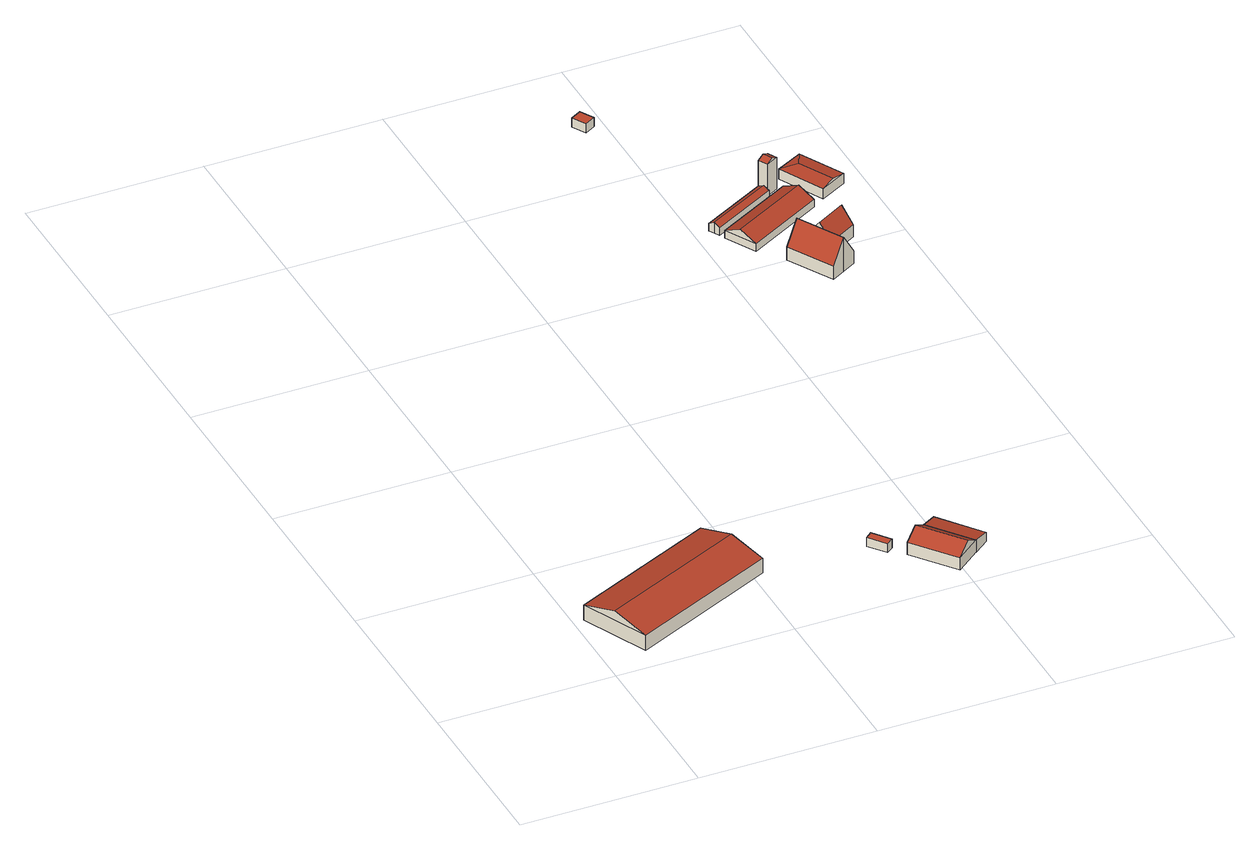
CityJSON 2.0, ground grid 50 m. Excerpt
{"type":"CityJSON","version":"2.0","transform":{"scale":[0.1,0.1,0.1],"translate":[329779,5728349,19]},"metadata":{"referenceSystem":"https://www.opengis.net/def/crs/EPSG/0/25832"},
"CityObjects":{
"building1":{"type":"Building","attributes":{"Geometrietyp2DReferenz":"3000","Gemeindeschluessel":"05170048","function":"31001_2728","roofType":"3100","measuredHeight":7.4},"geometry":[{"type":"Solid","lod":"2","boundaries":[[[[0,1,2,3]],[[4,5,1,0]],[[6,7,5,4]],[[3,2,7,6]],[[0,8,4]],[[6,9,3]],[[3,9,8,0]],[[4,8,9,6]],[[1,5,7,2]]]],"semantics":{"surfaces":[{"type":"WallSurface"},{"type":"RoofSurface"},{"type":"GroundSurface"}],"values":[[0,0,0,0,0,0,1,1,2]]}}]},
"building2":{"type":"Building","attributes":{"Geometrietyp2DReferenz":"3000","Gemeindeschluessel":"05170048","function":"31001_3212","roofType":"1000","measuredHeight":2.7},"geometry":[{"type":"Solid","lod":"2","boundaries":[[[[10,11,12,13]],[[14,15,11,10]],[[16,17,15,14]],[[13,12,17,16]],[[14,10,13,16]],[[11,15,17,12]]]],"semantics":{"surfaces":[{"type":"WallSurface"},{"type":"RoofSurface"},{"type":"GroundSurface"}],"values":[[0,0,0,0,1,2]]}}]},
"building3":{"type":"Building","attributes":{"Geometrietyp2DReferenz":"3000","Gemeindeschluessel":"05170048","function":"31001_3062","roofType":"3100","measuredHeight":6.45},"geometry":[{"type":"Solid","lod":"2","boundaries":[[[[18,19,20,21]],[[22,23,19,18]],[[24,25,23,22]],[[21,20,25,24]],[[18,26,22]],[[24,27,21]],[[21,27,26,18]],[[22,26,27,24]],[[19,23,25,20]]]],"semantics":{"surfaces":[{"type":"WallSurface"},{"type":"RoofSurface"},{"type":"GroundSurface"}],"values":[[0,0,0,0,0,0,1,1,2]]}}]},
"building4":{"type":"Building","attributes":{"Geometrietyp2DReferenz":"3000","Gemeindeschluessel":"05170048","function":"51009_1610","roofType":"2100","measuredHeight":3.9},"geometry":[{"type":"Solid","lod":"2","boundaries":[[[[28,29,30,21]],[[31,32,29,28]],[[18,33,32,31]],[[21,30,33,18]],[[31,28,21,18]],[[29,32,33,30]]]],"semantics":{"surfaces":[{"type":"WallSurface"},{"type":"RoofSurface"},{"type":"GroundSurface"}],"values":[[0,0,0,0,1,2]]}}]},
"building5":{"type":"Building","attributes":{"Geometrietyp2DReferenz":"3000","Gemeindeschluessel":"05170048","function":"31001_2740","roofType":"3100","measuredHeight":3.22},"address":[{"country":"Germany","locality":"Wesel","thoroughfareNumber":"1","thoroughfareName":"Am Homberg"}],"geometry":[{"type":"Solid","lod":"2","boundaries":[[[[34,35,36,37]],[[38,39,35,34]],[[40,41,39,38]],[[42,43,41,40]],[[44,45,43,42]],[[46,47,45,44]],[[37,36,47,46]],[[38,34,37,40]],[[46,44,42,40,37]],[[35,39,41,43,45,47,36]]]],"semantics":{"surfaces":[{"type":"WallSurface"},{"type":"RoofSurface"},{"type":"GroundSurface"}],"values":[[0,0,0,0,0,0,0,1,1,2]]}}]},
"building6":{"type":"Building","attributes":{"Geometrietyp2DReferenz":"3000","Gemeindeschluessel":"05170048","function":"31001_2512","roofType":"1000","measuredHeight":2.73},"address":[{"country":"Germany","locality":"Wesel","thoroughfareNumber":"1","thoroughfareName":"Am Homberg"}],"geometry":[{"type":"Solid","lod":"2","boundaries":[[[[48,49,50,51]],[[52,53,49,48]],[[54,55,53,52]],[[51,50,55,54]],[[52,48,51,54]],[[49,53,55,50]]]],"semantics":{"surfaces":[{"type":"WallSurface"},{"type":"RoofSurface"},{"type":"GroundSurface"}],"values":[[0,0,0,0,1,2]]}}]},
"building7":{"type":"Building","attributes":{"Geometrietyp2DReferenz":"3000","Gemeindeschluessel":"05170048","function":"31001_1210","roofType":"3100","measuredHeight":10.39},"address":[{"country":"Germany","locality":"Wesel","thoroughfareNumber":"1","thoroughfareName":"Am Homberg"}],"geometry":[{"type":"Solid","lod":"2","boundaries":[[[[56,57,58,59]],[[60,61,57,56]],[[62,63,61,60]],[[64,65,63,62]],[[66,67,65,64]],[[68,69,67,66]],[[70,71,69,68]],[[59,58,71,70]],[[59,70,68,66,64,56]],[[62,60,56,64]],[[57,61,63,65,67,69,71,58]]]],"semantics":{"surfaces":[{"type":"WallSurface"},{"type":"RoofSurface"},{"type":"GroundSurface"}],"values":[[0,0,0,0,0,0,0,0,1,1,2]]}}]},
"building8":{"type":"Building","attributes":{"Geometrietyp2DReferenz":"3000","Gemeindeschluessel":"05170048","function":"31001_2740","roofType":"3100","measuredHeight":4.68},"address":[{"country":"Germany","locality":"Wesel","thoroughfareNumber":"1","thoroughfareName":"Am Homberg"}],"geometry":[{"type":"Solid","lod":"2","boundaries":[[[[72,73,74,75]],[[76,77,73,72]],[[78,79,77,76]],[[75,74,79,78]],[[72,80,76]],[[78,81,75]],[[75,81,80,72]],[[76,80,81,78]],[[73,77,79,74]]]],"semantics":{"surfaces":[{"type":"WallSurface"},{"type":"RoofSurface"},{"type":"GroundSurface"}],"values":[[0,0,0,0,0,0,1,1,2]]}}]},
"building9":{"type":"Building","attributes":{"Geometrietyp2DReferenz":"3000","Gemeindeschluessel":"05170048","function":"31001_1210","roofType":"3100","measuredHeight":8.16},"address":[{"country":"Germany","locality":"Wesel","thoroughfareNumber":"1","thoroughfareName":"Am Homberg"}],"geometry":[{"type":"Solid","lod":"2","boundaries":[[[[82,83,84,85]],[[86,87,83,82]],[[88,89,87,86]],[[85,84,89,88]],[[82,90,86]],[[88,91,85]],[[85,91,90,82]],[[86,90,91,88]],[[83,87,89,84]]]],"semantics":{"surfaces":[{"type":"WallSurface"},{"type":"RoofSurface"},{"type":"GroundSurface"}],"values":[[0,0,0,0,0,0,1,1,2]]}}]},
"building10":{"type":"Building","attributes":{"Geometrietyp2DReferenz":"3000","Gemeindeschluessel":"05170048","function":"31001_2720","roofType":"3100","measuredHeight":10.68},"address":[{"country":"Germany","locality":"Wesel","thoroughfareNumber":"1","thoroughfareName":"Am Homberg"}],"geometry":[{"type":"Solid","lod":"2","boundaries":[[[[92,93,94,95]],[[96,97,93,92]],[[98,99,97,96]],[[95,94,99,98]],[[92,100,96]],[[98,101,95]],[[95,101,100,92]],[[96,100,101,98]],[[93,97,99,94]]]],"semantics":{"surfaces":[{"type":"WallSurface"},{"type":"RoofSurface"},{"type":"GroundSurface"}],"values":[[0,0,0,0,0,0,1,1,2]]}}]},
"building11":{"type":"Building","attributes":{"Geometrietyp2DReferenz":"3000","Gemeindeschluessel":"05170048","function":"31001_2720","roofType":"5000","measuredHeight":3.82},"address":[{"country":"Germany","locality":"Wesel","thoroughfareNumber":"1","thoroughfareName":"Am Homberg"}],"geometry":[{"type":"Solid","lod":"2","boundaries":[[[[102,103,104,105]],[[106,107,103,102]],[[108,109,107,106]],[[105,104,109,108]],[[102,110,106]],[[108,111,105]],[[105,111,110,102]],[[106,110,111,108]],[[103,107,109,104]]]],"semantics":{"surfaces":[{"type":"WallSurface"},{"type":"RoofSurface"},{"type":"GroundSurface"}],"values":[[0,0,0,0,1,0,1,1,2]]}}]}
},
"vertices":[
[416,389,92],[416,389,46],[3,202,46],[3,202,92],[503,200,92],[503,200,46],[89,12,92],[89,12,46],[459,295,120],[46,107,120],
[847,163,75],[847,163,48],[810,211,48],[810,211,75],[828,148,75],[828,148,48],[791,196,75],[791,196,48],
[1033,56,85],[1033,56,48],[941,174,48],[941,174,85],[962,0,85],[962,0,48],[869,119,85],[869,119,48],[998,28,112],[905,147,112],
[985,209,75],[985,209,46],[941,174,46],[1077,90,75],[1077,90,46],[1033,56,46],
[1014,1636,74],[1014,1636,51],[1022,1621,51],[1022,1621,83],[1198,1735,74],[1198,1735,51],[1206,1720,83],[1206,1720,51],[1212,1708,77],[1212,1708,51],[1214,1704,74],[1214,1704,51],[1030,1605,74],[1030,1605,51],
[974,2246,28],[974,2246,0],[952,2285,0],[952,2285,28],[944,2229,28],[944,2229,0],[922,2268,28],[922,2268,0],
[1252,1334,151],[1252,1334,47],[1290,1355,47],[1290,1355,86],[1214,1312,86],[1214,1312,47],[1142,1441,86],[1142,1441,47],[1180,1463,151],[1180,1463,47],[1218,1484,86],[1218,1484,47],[1219,1482,86],[1219,1482,47],[1256,1416,86],[1256,1416,47],
[1255,1709,73],[1255,1709,50],[1038,1592,50],[1038,1592,73],[1302,1621,73],[1302,1621,50],[1085,1503,73],[1085,1503,50],[1279,1665,97],[1061,1547,97],
[1256,1416,85],[1256,1416,48],[1338,1462,48],[1338,1462,85],[1219,1482,85],[1219,1482,48],[1301,1528,85],[1301,1528,48],[1238,1449,130],[1320,1495,130],
[1246,1727,153],[1246,1727,55],[1232,1753,55],[1232,1753,153],[1212,1708,153],[1212,1708,55],[1198,1735,153],[1198,1735,55],[1229,1717,162],[1215,1744,162],
[1270,1768,84],[1270,1768,53],[1336,1641,53],[1336,1641,84],[1346,1808,84],[1346,1808,53],[1412,1682,84],[1412,1682,53],[1323,1760,91],[1374,1662,91]
]}
